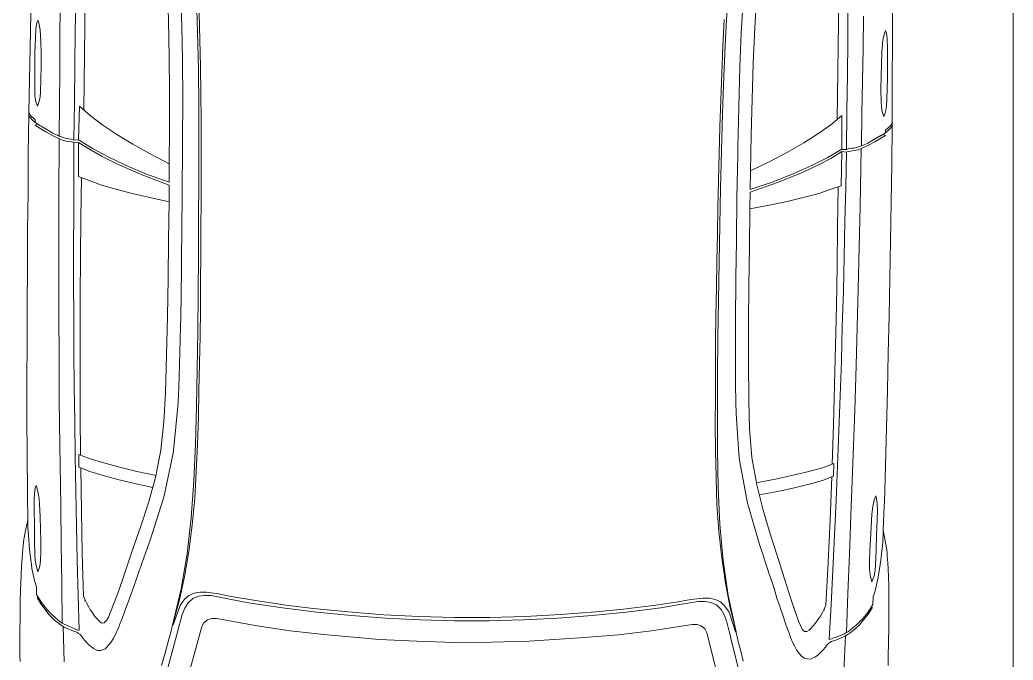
# Model space of a CAD drawing. Header units: inches. Extents: x 13 to 261, y -112 to -47.
# Drawn here: x 213.81 to 215.919, y -70.196 to -68.837 of the extents above; entities that cross this region are included whole.
import ezdxf

# ---------------------------------------------------------------- set-up
doc = ezdxf.new("R2010")
doc.units = ezdxf.units.IN
doc.header["$MEASUREMENT"] = 0
doc.layers.add('AUTOS', color=6, linetype='Continuous', lineweight=20)
doc.layers.add('CAJONES', color=3, linetype='Continuous', lineweight=20)

msp = doc.modelspace()

# ---------------------------------------------------------------- linework, layer by layer
at = {"layer": 'AUTOS', "linetype": 'Continuous'}
for p, q in [((213.8458, -68.2512), (213.8288, -69.0336)), ((213.9554, -68.2485), (213.9459, -69.029)), ((215.5553, -68.268), (215.5458, -69.0484)), ((215.6647, -68.2733), (215.6627, -69.0558)), ((214.1231, -68.7636), (214.1257, -68.8387)), ((213.9287, -68.7943), (213.9274, -68.8632)), ((214.1514, -68.782), (214.1541, -68.8505)), ((214.1849, -68.7839), (214.1874, -68.8629)), ((215.375, -68.7788), (215.3706, -68.8538)), ((213.8956, -68.8079), (213.8947, -68.8769)), ((215.3128, -68.7976), (215.3084, -68.8765)), ((215.3463, -68.7965), (215.342, -68.8649)), ((215.5686, -68.8142), (215.5683, -68.8832)), ((214.1922, -68.8795), (214.1909, -68.8224)), ((215.3032, -68.893), (215.3058, -68.836)), ((215.6015, -68.8286), (215.6006, -68.8976)), ((213.8428, -68.8747), (213.844, -68.8547)), ((213.844, -68.8547), (213.8456, -68.8433)), ((213.8456, -68.8433), (213.848, -68.8375)), ((213.848, -68.8375), (213.8501, -68.8433)), ((213.8501, -68.8433), (213.853, -68.8578)), ((214.1257, -68.8387), (214.1273, -68.9142)), ((214.1541, -68.8505), (214.1552, -68.922)), ((215.3706, -68.8538), (215.3672, -68.9292)), ((213.8419, -68.9067), (213.8428, -68.8747)), ((213.853, -68.8578), (213.8547, -68.8829)), ((213.8947, -68.8769), (213.8944, -68.9459)), ((213.9274, -68.8632), (213.9266, -68.9322)), ((214.1874, -68.8629), (214.189, -68.9424)), ((215.3084, -68.8765), (215.3049, -68.956)), ((215.342, -68.8649), (215.3391, -68.9364)), ((215.646, -68.8651), (215.6428, -68.8796)), ((215.6483, -68.8594), (215.646, -68.8651)), ((215.6505, -68.8652), (215.6483, -68.8594)), ((215.6519, -68.8767), (215.6505, -68.8652)), ((215.6526, -68.8967), (215.6519, -68.8767)), ((213.8547, -68.8829), (213.8549, -68.9084)), ((214.1935, -68.9365), (214.1922, -68.8795)), ((215.3005, -68.9499), (215.3032, -68.893)), ((215.5683, -68.8832), (215.5675, -68.9522)), ((215.6006, -68.8976), (215.5993, -68.9666)), ((215.6428, -68.8796), (215.6405, -68.9046)), ((215.6527, -68.9287), (215.6526, -68.8967)), ((213.8415, -68.9392), (213.8419, -68.9067)), ((213.8549, -68.9084), (213.855, -68.9344)), ((214.1273, -68.9142), (214.1274, -68.9902)), ((215.6405, -68.9046), (215.6397, -68.9301)), ((213.8414, -68.9832), (213.8415, -68.9392)), ((213.855, -68.9344), (213.8547, -68.9624)), ((213.9266, -68.9322), (213.9256, -69.0122)), ((214.1552, -68.922), (214.1557, -69.0075)), ((214.1943, -68.9935), (214.1935, -68.9365)), ((215.3391, -68.9364), (215.3366, -69.0219)), ((215.3672, -68.9292), (215.3653, -69.0052)), ((215.6397, -68.9301), (215.6389, -68.956)), ((215.6523, -68.9612), (215.6527, -68.9287)), ((213.8547, -68.9624), (213.8534, -68.9899)), ((213.8944, -68.9459), (213.8941, -69.0149)), ((214.189, -68.9424), (214.19, -69.0219)), ((215.2983, -69.0069), (215.3005, -68.9499)), ((215.3049, -68.956), (215.3019, -69.0355)), ((215.5675, -68.9522), (215.5665, -69.0322)), ((215.6389, -68.956), (215.6386, -68.984)), ((215.6513, -69.0052), (215.6523, -68.9612)), ((213.8418, -68.9982), (213.8414, -68.9832)), ((215.5993, -68.9666), (215.5979, -69.0356)), ((215.6386, -68.984), (215.6392, -69.0116)), ((213.8436, -69.0107), (213.8418, -68.9982)), ((213.8527, -68.9999), (213.8511, -69.0093)), ((213.8534, -68.9899), (213.8527, -68.9999)), ((214.1274, -68.9902), (214.1275, -69.0662)), ((214.1947, -69.0505), (214.1943, -68.9935)), ((215.3653, -69.0052), (215.3634, -69.0812)), ((215.6506, -69.0202), (215.6513, -69.0052)), ((213.847, -69.0201), (213.8436, -69.0107)), ((213.8511, -69.0093), (213.847, -69.0201)), ((213.8941, -69.0149), (213.8932, -69.0838)), ((213.9256, -69.0122), (213.9246, -69.0917)), ((213.9365, -69.0199), (213.9346, -69.0914)), ((213.9365, -69.0199), (213.9593, -69.0401)), ((214.1557, -69.0075), (214.1556, -69.0925)), ((214.19, -69.0219), (214.19, -69.1015)), ((215.2966, -69.0639), (215.2983, -69.0069)), ((215.3366, -69.0219), (215.3346, -69.1069)), ((215.6392, -69.0116), (215.6396, -69.0216)), ((215.6396, -69.0216), (215.641, -69.0311)), ((215.6485, -69.0327), (215.6506, -69.0202)), ((213.8288, -69.0391), (213.8278, -69.1206)), ((213.8288, -69.0336), (213.8288, -69.0361)), ((213.8288, -69.0336), (213.8323, -69.0396)), ((213.8288, -69.0361), (213.8288, -69.0366)), ((213.8288, -69.0361), (213.8288, -69.0376)), ((213.8288, -69.0361), (213.8288, -69.0391)), ((213.8288, -69.0376), (213.8288, -69.0386)), ((213.8288, -69.0386), (213.8288, -69.0396)), ((213.8288, -69.0396), (213.8317, -69.0441)), ((213.8317, -69.0441), (213.8376, -69.0502)), ((213.8323, -69.0396), (213.8427, -69.0487)), ((213.9593, -69.0401), (213.986, -69.0605)), ((215.3019, -69.0355), (215.3, -69.1149)), ((215.5554, -69.0395), (215.5321, -69.0593)), ((215.5554, -69.0395), (215.5555, -69.111)), ((215.5665, -69.0322), (215.5655, -69.1117)), ((215.5979, -69.0356), (215.5971, -69.1045)), ((215.641, -69.0311), (215.6449, -69.042)), ((215.6449, -69.042), (215.6485, -69.0327)), ((213.8376, -69.0502), (213.8475, -69.0583)), ((213.8475, -69.0583), (213.8425, -69.0602)), ((213.8544, -69.0679), (213.8425, -69.0602)), ((213.8427, -69.0487), (213.8426, -69.0547)), ((213.8515, -69.0603), (213.8426, -69.0547)), ((213.8525, -69.0609), (213.8515, -69.0603)), ((213.854, -69.0619), (213.8525, -69.0609)), ((213.855, -69.0624), (213.854, -69.0619)), ((213.8648, -69.0745), (213.8544, -69.0679)), ((213.8689, -69.0711), (213.855, -69.0624)), ((213.986, -69.0605), (214.0158, -69.0803)), ((214.1275, -69.0662), (214.127, -69.1422)), ((214.195, -69.1075), (214.1947, -69.0505)), ((215.2949, -69.1209), (215.2966, -69.0639)), ((215.5321, -69.0593), (215.5049, -69.0789)), ((215.6591, -69.0618), (215.6485, -69.0707)), ((215.6596, -69.0663), (215.6535, -69.0722)), ((215.6627, -69.0558), (215.6591, -69.0618)), ((215.6626, -69.0618), (215.6596, -69.0663)), ((215.6626, -69.0613), (215.6616, -69.1428)), ((215.6627, -69.0583), (215.6626, -69.0613)), ((215.6627, -69.0598), (215.6626, -69.0608)), ((215.6626, -69.0608), (215.6626, -69.0618)), ((215.6627, -69.0558), (215.6627, -69.0583)), ((215.6627, -69.0583), (215.6627, -69.0588)), ((215.6627, -69.0583), (215.6627, -69.0598)), ((213.8778, -69.0817), (213.8648, -69.0745)), ((213.8798, -69.0772), (213.8689, -69.0711)), ((213.8932, -69.0893), (213.8778, -69.0817)), ((213.8858, -69.0803), (213.8798, -69.0772)), ((213.8898, -69.0818), (213.8858, -69.0803)), ((213.8917, -69.0828), (213.8898, -69.0818)), ((213.8932, -69.0838), (213.8917, -69.0828)), ((213.8932, -69.0893), (213.8927, -69.2114)), ((213.8937, -69.0839), (213.8932, -69.0838)), ((213.9001, -69.0919), (213.8932, -69.0893)), ((213.9037, -69.0875), (213.8937, -69.0839)), ((213.9092, -69.0885), (213.9037, -69.0875)), ((213.9132, -69.0891), (213.9092, -69.0885)), ((213.9142, -69.0891), (213.9132, -69.0891)), ((213.9192, -69.0902), (213.9142, -69.0891)), ((214.0158, -69.0803), (214.0495, -69.1007)), ((215.3634, -69.0812), (215.3619, -69.1572)), ((215.5049, -69.0789), (215.4747, -69.0981)), ((215.6218, -69.0923), (215.6359, -69.084)), ((215.6257, -69.0959), (215.6363, -69.0895)), ((215.6359, -69.084), (215.6369, -69.0835)), ((215.6363, -69.0895), (215.6484, -69.0822)), ((215.6369, -69.0835), (215.6384, -69.0825)), ((215.6384, -69.0825), (215.6394, -69.0821)), ((215.6394, -69.0821), (215.6484, -69.0767)), ((215.6535, -69.0722), (215.6434, -69.0801)), ((215.6434, -69.0801), (215.6484, -69.0822)), ((215.6485, -69.0707), (215.6484, -69.0767)), ((213.9081, -69.094), (213.9001, -69.0919)), ((213.9161, -69.0951), (213.9081, -69.094)), ((213.9231, -69.0967), (213.9161, -69.0951)), ((213.9231, -69.0912), (213.9192, -69.0902)), ((213.9251, -69.0917), (213.9231, -69.0912)), ((213.9231, -69.0972), (213.9231, -69.0967)), ((213.9246, -69.0977), (213.9231, -69.0972)), ((213.9246, -69.0977), (213.9242, -69.1717)), ((213.9361, -69.0924), (213.9246, -69.0917)), ((213.9346, -69.0969), (213.9246, -69.0977)), ((213.9346, -69.0969), (213.9342, -69.1694)), ((213.9346, -69.0914), (213.9361, -69.0924)), ((213.9346, -69.0969), (213.9574, -69.1116)), ((213.9361, -69.0924), (213.9639, -69.1097)), ((213.9639, -69.1097), (213.9972, -69.1276)), ((214.0495, -69.1007), (214.0868, -69.1212)), ((214.1555, -69.108), (214.1548, -69.201)), ((214.1556, -69.0925), (214.1555, -69.108)), ((214.19, -69.1015), (214.1901, -69.1805)), ((214.1948, -69.1645), (214.195, -69.1075)), ((215.3346, -69.1069), (215.3344, -69.1224)), ((215.4747, -69.0981), (215.4404, -69.1176)), ((215.567, -69.1112), (215.571, -69.1102)), ((215.571, -69.1102), (215.576, -69.1093)), ((215.576, -69.1093), (215.577, -69.1093)), ((215.577, -69.1093), (215.581, -69.1089)), ((215.581, -69.1089), (215.5866, -69.1079)), ((215.5866, -69.1079), (215.5966, -69.1045)), ((215.59, -69.1125), (215.597, -69.11)), ((215.597, -69.11), (215.5946, -69.232)), ((215.5966, -69.1045), (215.5971, -69.1045)), ((215.597, -69.11), (215.6126, -69.1027)), ((215.5971, -69.1045), (215.5986, -69.1036)), ((215.5986, -69.1036), (215.6006, -69.1026)), ((215.6006, -69.1026), (215.6046, -69.1011)), ((215.6046, -69.1011), (215.6107, -69.0982)), ((215.6107, -69.0982), (215.6218, -69.0923)), ((215.6126, -69.1027), (215.6257, -69.0959)), ((213.8278, -69.1206), (213.8273, -69.2021)), ((213.9574, -69.1116), (213.9847, -69.127)), ((213.9847, -69.127), (214.0155, -69.1423)), ((213.9972, -69.1276), (214.0355, -69.1461)), ((214.0868, -69.1212), (214.127, -69.1422)), ((215.2937, -69.1779), (215.2949, -69.1209)), ((215.3, -69.1149), (215.298, -69.1939)), ((215.3344, -69.1224), (215.3327, -69.2153)), ((215.4404, -69.1176), (215.4027, -69.1372)), ((215.5258, -69.1287), (215.4921, -69.1458)), ((215.5323, -69.1308), (215.5046, -69.1454)), ((215.554, -69.112), (215.5258, -69.1287)), ((215.5555, -69.1165), (215.5323, -69.1308)), ((215.5555, -69.111), (215.554, -69.112)), ((215.554, -69.112), (215.5655, -69.1117)), ((215.5555, -69.1165), (215.5541, -69.189)), ((215.5555, -69.1165), (215.5654, -69.1177)), ((215.5654, -69.1177), (215.564, -69.1917)), ((215.565, -69.1117), (215.567, -69.1112)), ((215.5654, -69.1177), (215.5669, -69.1172)), ((215.5669, -69.1172), (215.567, -69.1167)), ((215.567, -69.1167), (215.574, -69.1153)), ((215.574, -69.1153), (215.582, -69.1144)), ((215.582, -69.1144), (215.59, -69.1125)), ((214.0155, -69.1423), (214.0673, -69.165)), ((214.0355, -69.1461), (214.0788, -69.1641)), ((214.127, -69.1422), (214.1271, -69.1817)), ((215.4027, -69.1372), (215.3619, -69.1572)), ((215.4921, -69.1458), (215.4534, -69.1633)), ((215.5046, -69.1454), (215.4734, -69.16)), ((215.6616, -69.1428), (215.6602, -69.2243)), ((213.9242, -69.1717), (213.9243, -69.2452)), ((213.9342, -69.1694), (213.9571, -69.1781)), ((213.9396, -69.2564), (213.9407, -69.1724)), ((214.0673, -69.165), (214.127, -69.1877)), ((214.0788, -69.1641), (214.1271, -69.1817)), ((214.1946, -69.2215), (214.1948, -69.1645)), ((215.3619, -69.1572), (215.361, -69.1967)), ((215.4534, -69.1633), (215.4097, -69.1803)), ((215.4734, -69.16), (215.4212, -69.1814)), ((213.9571, -69.1781), (213.9835, -69.1875)), ((213.9835, -69.1875), (214.0139, -69.1963)), ((214.127, -69.1877), (214.1266, -69.2232)), ((214.1901, -69.1805), (214.1896, -69.26)), ((215.2925, -69.2349), (215.2937, -69.1779)), ((215.298, -69.1939), (215.2965, -69.2734)), ((215.4212, -69.1814), (215.3609, -69.2027)), ((215.4097, -69.1803), (215.361, -69.1967)), ((215.5541, -69.189), (215.531, -69.1972)), ((215.5465, -69.2759), (215.5475, -69.1919)), ((215.564, -69.1917), (215.5621, -69.2651)), ((213.8273, -69.2021), (213.8263, -69.2841)), ((213.8927, -69.2114), (213.8926, -69.2994)), ((214.0139, -69.1963), (214.0483, -69.2052)), ((214.0483, -69.2052), (214.0857, -69.2142)), ((214.0857, -69.2142), (214.1266, -69.2232)), ((214.1548, -69.201), (214.1538, -69.289)), ((215.3327, -69.2153), (215.3317, -69.3033)), ((215.3609, -69.2027), (215.3605, -69.2382)), ((215.4738, -69.2141), (215.4392, -69.2221)), ((215.5044, -69.2059), (215.4738, -69.2141)), ((215.531, -69.1972), (215.5044, -69.2059)), ((214.1266, -69.2232), (214.1256, -69.3042)), ((214.1944, -69.2785), (214.1946, -69.2215)), ((215.2913, -69.2918), (215.2925, -69.2349)), ((215.4016, -69.2302), (215.3605, -69.2382)), ((215.4392, -69.2221), (215.4016, -69.2302)), ((215.5946, -69.232), (215.5925, -69.32)), ((215.6602, -69.2243), (215.6592, -69.3063)), ((213.9243, -69.2452), (213.9239, -69.3192)), ((213.9386, -69.3404), (213.9396, -69.2564)), ((215.3605, -69.2382), (215.3595, -69.3192)), ((214.1896, -69.26), (214.1892, -69.3355)), ((214.1942, -69.3355), (214.1944, -69.2785)), ((215.2965, -69.2734), (215.2951, -69.3489)), ((215.5455, -69.3599), (215.5465, -69.2759)), ((215.5621, -69.2651), (215.5608, -69.3391)), ((213.8263, -69.2841), (213.8258, -69.3636)), ((213.8926, -69.2994), (213.8925, -69.3874)), ((214.1538, -69.289), (214.1532, -69.335)), ((215.2901, -69.3488), (215.2913, -69.2918)), ((213.9239, -69.3192), (213.924, -69.3932)), ((214.1256, -69.3042), (214.1251, -69.3857)), ((215.3317, -69.3033), (215.3311, -69.3493)), ((215.3595, -69.3192), (215.358, -69.4007)), ((215.5925, -69.32), (215.5904, -69.408)), ((215.6592, -69.3063), (215.6577, -69.3858)), ((213.9381, -69.4244), (213.9386, -69.3404)), ((214.1532, -69.335), (214.1528, -69.3655)), ((214.1892, -69.3355), (214.1887, -69.419)), ((214.1935, -69.393), (214.1942, -69.3355)), ((215.5608, -69.3391), (215.5589, -69.4131)), ((213.8258, -69.3636), (213.8254, -69.4431)), ((215.2894, -69.4063), (215.2901, -69.3488)), ((215.2951, -69.3489), (215.2936, -69.4324)), ((215.3311, -69.3493), (215.3307, -69.3798)), ((215.544, -69.4439), (215.5455, -69.3599)), ((214.1528, -69.366), (214.1516, -69.47)), ((214.1528, -69.3655), (214.1528, -69.366)), ((215.3307, -69.3803), (215.3295, -69.4843)), ((215.3307, -69.3798), (215.3307, -69.3803)), ((213.8925, -69.3874), (213.8926, -69.4689)), ((213.924, -69.3932), (213.9246, -69.4673)), ((214.1251, -69.3857), (214.1236, -69.4667)), ((214.1933, -69.451), (214.1935, -69.393)), ((215.358, -69.4007), (215.3575, -69.4817)), ((215.6577, -69.3858), (215.6562, -69.4653)), ((213.9381, -69.5084), (213.9381, -69.4244)), ((214.1887, -69.419), (214.1877, -69.4985)), ((215.2882, -69.4643), (215.2894, -69.4063)), ((215.5589, -69.4131), (215.5565, -69.4871)), ((215.5904, -69.408), (215.5884, -69.4895)), ((213.8254, -69.4431), (213.8254, -69.5221)), ((215.2936, -69.4324), (215.2926, -69.5119)), ((215.542, -69.5279), (215.544, -69.4439)), ((213.8926, -69.4689), (213.8931, -69.5504)), ((213.9246, -69.4673), (213.9247, -69.5413)), ((214.1236, -69.4667), (214.1216, -69.5477)), ((214.1926, -69.5085), (214.1933, -69.451)), ((215.2875, -69.5218), (215.2882, -69.4643)), ((215.6562, -69.4653), (215.6543, -69.5443)), ((214.1508, -69.4875), (214.148, -69.5955)), ((214.1516, -69.47), (214.1508, -69.4875)), ((215.3295, -69.4843), (215.3298, -69.5018)), ((215.3575, -69.4817), (215.3575, -69.5627)), ((215.5565, -69.4871), (215.5546, -69.5611)), ((215.5884, -69.4895), (215.5859, -69.5709)), ((213.9381, -69.5924), (213.9381, -69.5084)), ((214.1877, -69.4985), (214.1867, -69.578)), ((214.1914, -69.566), (214.1926, -69.5085)), ((215.3298, -69.5018), (215.3299, -69.6098)), ((213.8254, -69.5221), (213.8249, -69.6016)), ((215.2873, -69.5793), (215.2875, -69.5218)), ((215.2926, -69.5119), (215.2917, -69.5914)), ((215.5399, -69.6119), (215.542, -69.5279)), ((213.8931, -69.5504), (213.8934, -69.6449)), ((213.9247, -69.5413), (213.9253, -69.6153)), ((214.1216, -69.5477), (214.1191, -69.6291)), ((215.6543, -69.5443), (215.6528, -69.6238)), ((214.1902, -69.6235), (214.1914, -69.566)), ((215.3575, -69.5627), (215.358, -69.6442)), ((215.5546, -69.5611), (215.5522, -69.635)), ((215.5859, -69.5709), (215.5833, -69.6654)), ((213.938, -69.6769), (213.9381, -69.5924)), ((214.148, -69.5955), (214.1466, -69.635)), ((214.1867, -69.578), (214.1848, -69.6574)), ((215.2871, -69.6368), (215.2873, -69.5793)), ((215.2917, -69.5914), (215.2917, -69.6709)), ((213.8249, -69.6016), (213.825, -69.6811)), ((213.9253, -69.6153), (213.9264, -69.6893)), ((215.3299, -69.6098), (215.3305, -69.6493)), ((215.5379, -69.6964), (215.5399, -69.6119)), ((214.1191, -69.6291), (214.1159, -69.6901)), ((214.1466, -69.635), (214.1453, -69.658)), ((214.189, -69.681), (214.1902, -69.6235)), ((215.2869, -69.6943), (215.2871, -69.6368)), ((215.5522, -69.635), (215.5493, -69.709)), ((215.6528, -69.6238), (215.6508, -69.7032)), ((213.8934, -69.6449), (213.8948, -69.7399)), ((214.1453, -69.658), (214.1372, -69.7439)), ((214.1848, -69.6574), (214.1828, -69.7369)), ((215.3305, -69.6493), (215.3312, -69.6724)), ((215.358, -69.6442), (215.3598, -69.7052)), ((213.9385, -69.7609), (213.938, -69.6769)), ((215.2917, -69.6709), (215.2917, -69.7504)), ((215.3312, -69.6724), (215.3371, -69.7584)), ((215.5833, -69.6654), (215.5796, -69.7604)), ((213.825, -69.6811), (213.8255, -69.7606)), ((213.9264, -69.6893), (213.9275, -69.7633)), ((214.1159, -69.6901), (214.1096, -69.7505)), ((214.1873, -69.7385), (214.189, -69.681)), ((215.2872, -69.7518), (215.2869, -69.6943)), ((215.5354, -69.7803), (215.5379, -69.6964)), ((215.3598, -69.7052), (215.3646, -69.7658)), ((215.5493, -69.709), (215.5464, -69.783)), ((215.6508, -69.7032), (215.6484, -69.7827)), ((213.8948, -69.7399), (213.8967, -69.8679)), ((214.1828, -69.7369), (214.1794, -69.8159)), ((214.1846, -69.7959), (214.1873, -69.7385)), ((213.8255, -69.7606), (213.826, -69.8401)), ((213.9275, -69.7633), (213.9286, -69.8373)), ((213.9594, -69.7687), (213.935, -69.7594)), ((213.935, -69.7594), (213.9352, -69.7864)), ((214.1096, -69.7505), (214.0979, -69.8084)), ((214.1356, -69.7568), (214.1165, -69.8476)), ((214.1372, -69.7439), (214.1356, -69.7568)), ((215.2885, -69.8093), (215.2872, -69.7518)), ((215.2917, -69.7504), (215.2933, -69.8294)), ((215.3371, -69.7584), (215.3385, -69.7715)), ((215.5796, -69.7604), (215.5746, -69.8883)), ((213.9883, -69.7776), (213.9594, -69.7687)), ((214.0212, -69.7865), (213.9883, -69.7776)), ((215.3385, -69.7715), (215.3554, -69.8627)), ((215.3646, -69.7658), (215.3748, -69.8239)), ((215.5143, -69.7876), (215.5389, -69.7789)), ((215.5389, -69.7789), (215.5381, -69.8059)), ((215.5464, -69.783), (215.5435, -69.8569)), ((215.6484, -69.7827), (215.6459, -69.8622)), ((213.9586, -69.7957), (213.9352, -69.7864)), ((213.9392, -69.788), (213.9406, -69.879)), ((213.9865, -69.804), (213.9586, -69.7957)), ((214.0179, -69.8129), (213.9865, -69.804)), ((214.0581, -69.7954), (214.0212, -69.7865)), ((214.099, -69.8039), (214.0581, -69.7954)), ((214.1814, -69.8529), (214.1846, -69.7959)), ((215.415, -69.8119), (215.4521, -69.8038)), ((215.4521, -69.8038), (215.4852, -69.7957)), ((215.4852, -69.7957), (215.5143, -69.7876)), ((215.5145, -69.8146), (215.5381, -69.8059)), ((213.8446, -69.8254), (213.8426, -69.8313)), ((213.8476, -69.8344), (213.8446, -69.8254)), ((214.0533, -69.8213), (214.0179, -69.8129)), ((214.0922, -69.8298), (214.0533, -69.8213)), ((214.0979, -69.8084), (214.0828, -69.8622)), ((214.1794, -69.8159), (214.1739, -69.8943)), ((215.2903, -69.8664), (215.2885, -69.8093)), ((215.3739, -69.8194), (215.415, -69.8119)), ((215.3748, -69.8239), (215.3887, -69.8781)), ((215.4548, -69.8304), (215.4864, -69.8223)), ((215.4864, -69.8223), (215.5145, -69.8146)), ((215.5341, -69.8073), (215.5305, -69.8983)), ((213.826, -69.8401), (213.826, -69.8461)), ((213.826, -69.8461), (213.826, -69.8466)), ((213.826, -69.8461), (213.8268, -69.8981)), ((213.841, -69.8433), (213.8403, -69.8558)), ((213.8426, -69.8313), (213.841, -69.8433)), ((213.8495, -69.8449), (213.8476, -69.8344)), ((213.8509, -69.8539), (213.8495, -69.8449)), ((213.9286, -69.8373), (213.9302, -69.9114)), ((214.1165, -69.8476), (214.1144, -69.8546)), ((215.2933, -69.8294), (215.2968, -69.908)), ((215.3801, -69.8455), (215.4192, -69.8379)), ((215.4192, -69.8379), (215.4548, -69.8304)), ((215.6245, -69.8559), (215.6277, -69.847)), ((215.6277, -69.847), (215.6295, -69.853)), ((213.8403, -69.8558), (213.8401, -69.8768)), ((213.8517, -69.8649), (213.8509, -69.8539)), ((213.8529, -69.8919), (213.8517, -69.8649)), ((213.8967, -69.8679), (213.8977, -69.951)), ((213.8967, -69.8679), (213.8977, -69.951)), ((214.0828, -69.8622), (214.0667, -69.912)), ((214.1144, -69.8546), (214.0863, -69.9418)), ((214.1757, -69.9098), (214.1814, -69.8529)), ((215.2946, -69.9234), (215.2903, -69.8664)), ((215.3554, -69.8627), (215.3573, -69.8697)), ((215.3573, -69.8697), (215.3832, -69.9575)), ((215.5435, -69.8569), (215.5401, -69.9309)), ((215.6207, -69.8754), (215.6224, -69.8664)), ((215.6224, -69.8664), (215.6245, -69.8559)), ((215.6295, -69.853), (215.6309, -69.865)), ((215.6309, -69.865), (215.6312, -69.8775)), ((215.6458, -69.8682), (215.6437, -69.9202)), ((215.6459, -69.8622), (215.6458, -69.8682)), ((215.6458, -69.8682), (215.6458, -69.8687)), ((213.8401, -69.8768), (213.8407, -69.9093)), ((213.9406, -69.879), (213.9425, -69.9695)), ((215.3887, -69.8781), (215.4036, -69.9283)), ((215.5746, -69.8883), (215.5716, -69.9713)), ((215.5746, -69.8883), (215.5716, -69.9713)), ((215.6178, -69.9134), (215.6196, -69.8864)), ((215.6196, -69.8864), (215.6207, -69.8754)), ((215.6312, -69.8775), (215.631, -69.8985)), ((213.8221, -69.921), (213.8252, -69.9056)), ((213.8252, -69.9056), (213.8268, -69.8981)), ((213.8268, -69.9036), (213.8267, -69.9071)), ((213.8267, -69.9071), (213.8267, -69.9101)), ((213.8267, -69.9101), (213.8271, -69.9156)), ((213.8268, -69.8981), (213.8268, -69.9006)), ((213.8268, -69.9006), (213.8268, -69.9036)), ((213.8407, -69.9093), (213.8408, -69.9418)), ((213.8536, -69.9189), (213.8529, -69.8919)), ((213.9302, -69.9114), (213.9318, -69.9854)), ((214.0667, -69.912), (214.0501, -69.9598)), ((214.1739, -69.8943), (214.1655, -69.9707)), ((214.1685, -69.9653), (214.1757, -69.9098)), ((215.2968, -69.908), (215.3034, -69.9845)), ((215.5305, -69.8983), (215.5264, -69.9888)), ((215.631, -69.8985), (215.6296, -69.931)), ((213.8189, -69.9365), (213.8221, -69.921)), ((213.8271, -69.9156), (213.8275, -69.9231)), ((213.8275, -69.9231), (213.8279, -69.9306)), ((213.8306, -69.9617), (213.8279, -69.9306)), ((213.8543, -69.9429), (213.8536, -69.9189)), ((215.3005, -69.979), (215.2946, -69.9234)), ((215.4036, -69.9283), (215.419, -69.9764)), ((215.5401, -69.9309), (215.5367, -70.0049)), ((215.6165, -69.9403), (215.6178, -69.9134)), ((215.6296, -69.931), (215.6287, -69.9635)), ((215.6436, -69.9322), (215.643, -69.9377)), ((215.6437, -69.9227), (215.6436, -69.9257)), ((215.6436, -69.9257), (215.6436, -69.9292)), ((215.6436, -69.9292), (215.6436, -69.9322)), ((215.6451, -69.9277), (215.6437, -69.9202)), ((215.6437, -69.9202), (215.6437, -69.9227)), ((215.6479, -69.9432), (215.6451, -69.9277)), ((213.8155, -69.9675), (213.8172, -69.9535)), ((213.8172, -69.9535), (213.8178, -69.9455)), ((213.8178, -69.9455), (213.8183, -69.9395)), ((213.8183, -69.9395), (213.8189, -69.9365)), ((213.8183, -69.939), (213.8183, -69.9395)), ((213.8408, -69.9418), (213.8419, -69.9718)), ((213.8545, -69.9669), (213.8543, -69.9429)), ((213.8977, -69.951), (213.8987, -70.0345)), ((213.8977, -69.951), (213.8987, -70.0345)), ((214.0817, -69.9552), (214.0837, -69.9497)), ((214.0842, -69.9477), (214.0837, -69.9497)), ((214.0843, -69.9472), (214.0842, -69.9477)), ((214.0863, -69.9418), (214.0843, -69.9472)), ((215.6152, -69.9643), (215.6165, -69.9403)), ((215.6384, -69.9836), (215.6418, -69.9527)), ((215.6424, -69.9452), (215.6418, -69.9527)), ((215.643, -69.9377), (215.6424, -69.9452)), ((215.6507, -69.9588), (215.6479, -69.9432)), ((213.8148, -69.9805), (213.8155, -69.9675)), ((213.8347, -69.9937), (213.8306, -69.9617)), ((213.8419, -69.9718), (213.8423, -69.9843)), ((213.8538, -69.9824), (213.8545, -69.9669)), ((213.9425, -69.9695), (213.9449, -70.0605)), ((214.0501, -69.9598), (214.034, -70.0066)), ((214.0698, -69.9886), (214.077, -69.9691)), ((214.077, -69.9691), (214.0817, -69.9552)), ((214.1655, -69.9707), (214.1526, -70.0446)), ((214.1594, -70.0192), (214.1685, -69.9653)), ((215.3832, -69.9575), (215.3852, -69.963)), ((215.3852, -69.963), (215.3852, -69.9635)), ((215.3852, -69.9635), (215.3856, -69.9655)), ((215.3876, -69.9711), (215.3856, -69.9655)), ((215.3919, -69.9851), (215.3876, -69.9711)), ((215.5716, -69.9713), (215.5686, -70.0548)), ((215.5716, -69.9713), (215.5686, -70.0548)), ((215.6144, -69.9883), (215.6152, -69.9643)), ((215.6287, -69.9635), (215.6268, -69.9935)), ((215.6512, -69.9618), (215.6507, -69.9588)), ((215.6512, -69.9613), (215.6512, -69.9618)), ((215.6516, -69.9678), (215.6512, -69.9618)), ((215.652, -69.9758), (215.6516, -69.9678)), ((213.8124, -70.0169), (213.8136, -69.9959)), ((213.8136, -69.9959), (213.8148, -69.9805)), ((213.8356, -70.0017), (213.8347, -69.9937)), ((213.8423, -69.9843), (213.8442, -69.9953)), ((213.8442, -69.9953), (213.8482, -70.0086)), ((213.8511, -70.0009), (213.8527, -69.9934)), ((213.8527, -69.9934), (213.8538, -69.9824)), ((213.9318, -69.9854), (213.9339, -70.0589)), ((214.0666, -69.9975), (214.0698, -69.9886)), ((215.3083, -70.0331), (215.3005, -69.979)), ((215.3034, -69.9845), (215.3145, -70.0587)), ((215.3987, -70.0047), (215.3919, -69.9851)), ((215.419, -69.9764), (215.4339, -70.0236)), ((215.5264, -69.9888), (215.5218, -70.0797)), ((215.6147, -70.0038), (215.6144, -69.9883)), ((215.6268, -69.9935), (215.6262, -70.006)), ((215.6335, -70.0156), (215.6384, -69.9836)), ((215.6534, -69.9898), (215.652, -69.9758)), ((215.6537, -70.0028), (215.6534, -69.9898)), ((213.8115, -70.0474), (213.8124, -70.0169)), ((213.8408, -70.0273), (213.8356, -70.0017)), ((213.8482, -70.0086), (213.8511, -70.0009)), ((214.034, -70.0066), (214.0185, -70.0529)), ((214.0558, -70.0279), (214.0625, -70.0085)), ((214.0625, -70.0085), (214.0661, -69.999)), ((214.0661, -69.999), (214.0666, -69.9975)), ((215.4015, -70.0137), (215.3987, -70.0047)), ((215.402, -70.0152), (215.4015, -70.0137)), ((215.4054, -70.0248), (215.402, -70.0152)), ((215.5367, -70.0049), (215.5328, -70.0783)), ((215.6155, -70.0148), (215.6147, -70.0038)), ((215.617, -70.0224), (215.6155, -70.0148)), ((215.624, -70.0169), (215.6197, -70.0301)), ((215.6262, -70.006), (215.624, -70.0169)), ((215.6324, -70.0235), (215.6335, -70.0156)), ((215.6545, -70.0183), (215.6537, -70.0028)), ((213.8451, -70.0403), (213.8408, -70.0273)), ((213.8987, -70.0345), (213.8997, -70.1175)), ((213.8987, -70.0345), (213.8997, -70.1175)), ((214.049, -70.0478), (214.0558, -70.0279)), ((214.1483, -70.071), (214.1594, -70.0192)), ((215.3182, -70.0852), (215.3083, -70.0331)), ((215.4117, -70.0444), (215.4054, -70.0248)), ((215.4339, -70.0236), (215.4484, -70.0703)), ((215.6197, -70.0301), (215.617, -70.0224)), ((215.6266, -70.049), (215.6324, -70.0235)), ((215.6553, -70.0393), (215.6545, -70.0183)), ((213.8107, -70.0709), (213.8115, -70.0474)), ((213.8451, -70.0403), (213.8454, -70.0568)), ((213.8557, -70.0735), (213.8454, -70.0568)), ((213.9339, -70.0589), (213.936, -70.1329)), ((214.0185, -70.0529), (214.0019, -70.0957)), ((214.0418, -70.0667), (214.049, -70.0478)), ((214.1526, -70.0446), (214.1341, -70.1219)), ((214.1689, -70.0588), (214.1598, -70.0667)), ((214.18, -70.0539), (214.1689, -70.0588)), ((214.1925, -70.0516), (214.18, -70.0539)), ((214.2019, -70.0587), (214.1889, -70.0605)), ((214.2055, -70.0517), (214.1925, -70.0516)), ((214.2159, -70.0593), (214.2019, -70.0587)), ((214.232, -70.0555), (214.2055, -70.0517)), ((214.2553, -70.0668), (214.2159, -70.0593)), ((214.2584, -70.0609), (214.232, -70.0555)), ((215.3145, -70.0587), (215.3311, -70.1364)), ((215.4179, -70.0644), (215.4117, -70.0444)), ((215.5686, -70.0548), (215.5656, -70.1377)), ((215.5686, -70.0548), (215.5656, -70.1377)), ((215.622, -70.0618), (215.6266, -70.049)), ((215.6554, -70.0698), (215.6553, -70.0393)), ((213.8105, -70.0929), (213.8106, -70.0809)), ((213.8106, -70.0809), (213.8107, -70.0709)), ((213.8479, -70.0614), (213.8463, -70.0629)), ((213.8463, -70.0629), (213.8463, -70.0634)), ((213.8547, -70.077), (213.8463, -70.0634)), ((213.8724, -70.1002), (213.8547, -70.077)), ((213.8685, -70.0901), (213.8557, -70.0735)), ((213.9492, -70.0706), (213.9449, -70.0605)), ((213.9483, -70.0681), (213.9472, -70.0711)), ((213.9512, -70.0746), (213.9492, -70.0706)), ((213.9561, -70.0837), (213.9512, -70.0746)), ((214.0351, -70.0861), (214.0413, -70.0697)), ((214.0413, -70.0697), (214.0418, -70.0667)), ((214.1341, -70.1219), (214.1483, -70.071)), ((214.1501, -70.0805), (214.1351, -70.1214)), ((214.1598, -70.0667), (214.1501, -70.0805)), ((214.1672, -70.0747), (214.1601, -70.0862)), ((214.1773, -70.0654), (214.1672, -70.0747)), ((214.1889, -70.0605), (214.1773, -70.0654)), ((214.2952, -70.0743), (214.2553, -70.0668)), ((214.3058, -70.0689), (214.2584, -70.0609)), ((214.3676, -70.0852), (214.2952, -70.0743)), ((214.3747, -70.0793), (214.3058, -70.0689)), ((214.4331, -70.0865), (214.3747, -70.0793)), ((215.0916, -70.088), (215.1607, -70.0793)), ((215.1607, -70.0793), (215.2083, -70.0724)), ((215.1712, -70.0849), (215.2112, -70.0784)), ((215.2083, -70.0724), (215.2349, -70.0677)), ((215.2112, -70.0784), (215.2508, -70.0719)), ((215.2349, -70.0677), (215.2614, -70.0645)), ((215.2508, -70.0719), (215.2648, -70.0716)), ((215.2614, -70.0645), (215.2744, -70.0647)), ((215.2648, -70.0716), (215.2778, -70.0737)), ((215.2744, -70.0647), (215.2869, -70.0673)), ((215.2778, -70.0737), (215.2892, -70.0789)), ((215.2869, -70.0673), (215.2978, -70.0725)), ((215.2892, -70.0789), (215.2991, -70.0885)), ((215.2978, -70.0725), (215.3067, -70.0806)), ((215.3067, -70.0806), (215.3161, -70.0947)), ((215.4247, -70.0835), (215.4179, -70.0644)), ((215.4484, -70.0703), (215.4638, -70.1135)), ((215.5171, -70.0896), (215.5218, -70.0797)), ((215.5328, -70.0783), (215.5289, -70.1523)), ((215.6106, -70.0948), (215.6213, -70.0784)), ((215.622, -70.0618), (215.6213, -70.0784)), ((215.6556, -70.0933), (215.6554, -70.0698)), ((213.8103, -70.1049), (213.8105, -70.0929)), ((213.869, -70.0906), (213.8685, -70.0901)), ((213.8789, -70.1007), (213.869, -70.0906)), ((213.8828, -70.1108), (213.8724, -70.1002)), ((213.8908, -70.1109), (213.8789, -70.1007)), ((213.9595, -70.0897), (213.9561, -70.0837)), ((213.961, -70.0917), (213.9595, -70.0897)), ((213.9595, -70.0897), (213.9595, -70.0897)), ((213.9694, -70.1033), (213.961, -70.0917)), ((214.0019, -70.0957), (213.9978, -70.1047)), ((214.0278, -70.1056), (214.0351, -70.0861)), ((214.1549, -70.0991), (214.1513, -70.1126)), ((214.1601, -70.0862), (214.1549, -70.0991)), ((214.4405, -70.0941), (214.3676, -70.0852)), ((214.508, -70.0939), (214.4331, -70.0865)), ((214.5134, -70.1015), (214.4405, -70.0941)), ((214.5829, -70.0998), (214.508, -70.0939)), ((214.5864, -70.1068), (214.5134, -70.1015)), ((214.6579, -70.1037), (214.5829, -70.0998)), ((214.8829, -70.1034), (214.958, -70.0994)), ((214.9524, -70.1068), (215.0255, -70.1012)), ((214.958, -70.0994), (215.033, -70.0938)), ((215.0255, -70.1012), (215.0985, -70.0941)), ((215.033, -70.0938), (215.0916, -70.088)), ((215.0985, -70.0941), (215.1712, -70.0849)), ((215.2991, -70.0885), (215.306, -70.1001)), ((215.306, -70.1001), (215.3108, -70.1131)), ((215.3161, -70.0947), (215.3301, -70.1359)), ((215.3311, -70.1364), (215.3182, -70.0852)), ((215.4252, -70.0865), (215.4247, -70.0835)), ((215.431, -70.1031), (215.4252, -70.0865)), ((215.51, -70.1026), (215.5151, -70.0936)), ((215.5151, -70.0936), (215.5171, -70.0896)), ((215.5182, -70.0872), (215.5191, -70.0902)), ((215.5933, -70.1211), (215.6115, -70.0983)), ((215.5974, -70.1111), (215.6106, -70.0948)), ((215.6115, -70.0983), (215.6202, -70.0849)), ((215.6187, -70.0829), (215.6202, -70.0844)), ((215.6202, -70.0844), (215.6202, -70.0849)), ((215.6555, -70.1033), (215.6556, -70.0933)), ((213.81, -70.1274), (213.8102, -70.1134)), ((213.8102, -70.1134), (213.8103, -70.1049)), ((213.8917, -70.1179), (213.8828, -70.1108)), ((213.8952, -70.1149), (213.8908, -70.1109)), ((213.8961, -70.121), (213.8917, -70.1179)), ((213.8997, -70.1175), (213.8952, -70.1149)), ((213.9016, -70.1245), (213.8961, -70.121)), ((213.9036, -70.1201), (213.8997, -70.1175)), ((213.9121, -70.1237), (213.9036, -70.1201)), ((213.9713, -70.1059), (213.9694, -70.1033)), ((213.9713, -70.1059), (213.9758, -70.1109)), ((213.9713, -70.1059), (213.9713, -70.1059)), ((213.9787, -70.1145), (213.9758, -70.1109)), ((213.9837, -70.1175), (213.9787, -70.1145)), ((213.9887, -70.1171), (213.9837, -70.1175)), ((213.9937, -70.1121), (213.9887, -70.1171)), ((213.9978, -70.1047), (213.9937, -70.1121)), ((214.0206, -70.124), (214.0216, -70.1215)), ((214.0216, -70.1215), (214.0278, -70.1056)), ((214.1341, -70.1219), (214.1336, -70.1238)), ((214.1351, -70.1214), (214.1341, -70.1219)), ((214.1513, -70.1126), (214.1476, -70.1255)), ((214.2007, -70.1167), (214.1961, -70.1251)), ((214.2083, -70.1108), (214.2007, -70.1167)), ((214.2173, -70.1079), (214.2083, -70.1108)), ((214.2278, -70.108), (214.2173, -70.1079)), ((214.3136, -70.1235), (214.2278, -70.108)), ((214.6598, -70.1107), (214.5864, -70.1068)), ((214.7329, -70.1056), (214.6579, -70.1037)), ((214.7328, -70.1126), (214.6598, -70.1107)), ((214.7328, -70.1126), (214.8058, -70.1125)), ((214.7329, -70.1056), (214.8079, -70.1055)), ((214.8058, -70.1125), (214.8793, -70.1104)), ((214.8079, -70.1055), (214.8829, -70.1034)), ((214.8793, -70.1104), (214.9524, -70.1068)), ((215.1516, -70.1337), (215.2377, -70.1203)), ((215.2377, -70.1203), (215.2482, -70.1204)), ((215.2482, -70.1204), (215.2572, -70.1235)), ((215.3108, -70.1131), (215.3142, -70.1267)), ((215.4377, -70.1227), (215.431, -70.1031)), ((215.4435, -70.1388), (215.4377, -70.1227)), ((215.4638, -70.1135), (215.4677, -70.1225)), ((215.4677, -70.1225), (215.4716, -70.1301)), ((215.4942, -70.1244), (215.4962, -70.1219)), ((215.4962, -70.1219), (215.5049, -70.1105)), ((215.5049, -70.1105), (215.5064, -70.1085)), ((215.5064, -70.1085), (215.51, -70.1026)), ((215.5064, -70.1085), (215.5064, -70.1085)), ((215.5746, -70.1313), (215.5868, -70.1215)), ((215.5826, -70.1314), (215.5933, -70.1211)), ((215.5868, -70.1215), (215.5969, -70.1116)), ((215.5969, -70.1116), (215.5974, -70.1111)), ((215.6552, -70.1273), (215.6553, -70.1153)), ((215.6553, -70.1153), (215.6555, -70.1033)), ((213.8099, -70.1419), (213.81, -70.1274)), ((213.8101, -70.1604), (213.8099, -70.1419)), ((213.9041, -70.1261), (213.9016, -70.1245)), ((213.9016, -70.1245), (213.9037, -70.1996)), ((213.912, -70.1297), (213.9041, -70.1261)), ((213.9145, -70.1307), (213.912, -70.1297)), ((213.9216, -70.1278), (213.9121, -70.1237)), ((213.922, -70.1338), (213.9145, -70.1307)), ((213.9226, -70.1278), (213.9216, -70.1278)), ((213.9245, -70.1348), (213.922, -70.1338)), ((213.9295, -70.1309), (213.9226, -70.1278)), ((213.9309, -70.1369), (213.9245, -70.1348)), ((213.933, -70.1324), (213.9295, -70.1309)), ((213.9344, -70.1394), (213.9309, -70.1369)), ((213.933, -70.1324), (213.936, -70.1329)), ((213.9369, -70.141), (213.9344, -70.1394)), ((213.9413, -70.146), (213.9369, -70.141)), ((214.0129, -70.1419), (214.0088, -70.1498)), ((214.0129, -70.1419), (214.018, -70.1304)), ((214.018, -70.1304), (214.0206, -70.124)), ((214.1263, -70.1518), (214.1289, -70.1428)), ((214.1289, -70.1418), (214.1326, -70.1283)), ((214.1289, -70.1428), (214.1289, -70.1418)), ((214.1326, -70.1283), (214.1336, -70.1238)), ((214.1439, -70.139), (214.1403, -70.1524)), ((214.1476, -70.1255), (214.1439, -70.139)), ((214.1961, -70.1251), (214.1699, -70.2203)), ((214.384, -70.1339), (214.3136, -70.1235)), ((214.4554, -70.1418), (214.384, -70.1339)), ((214.5728, -70.1522), (214.4554, -70.1418)), ((215.0094, -70.1485), (215.081, -70.1424)), ((215.081, -70.1424), (215.1516, -70.1337)), ((215.2572, -70.1235), (215.2646, -70.1296)), ((215.2646, -70.1296), (215.269, -70.1381)), ((215.269, -70.1381), (215.2929, -70.2339)), ((215.3142, -70.1267), (215.3175, -70.1397)), ((215.3175, -70.1397), (215.3208, -70.1533)), ((215.3301, -70.1359), (215.3311, -70.1364)), ((215.3311, -70.1364), (215.3315, -70.1384)), ((215.3325, -70.1429), (215.3315, -70.1384)), ((215.3358, -70.1564), (215.3325, -70.1429)), ((215.4445, -70.1413), (215.4435, -70.1388)), ((215.4469, -70.1478), (215.4445, -70.1413)), ((215.4716, -70.1301), (215.4766, -70.1352)), ((215.4766, -70.1352), (215.4816, -70.1357)), ((215.4816, -70.1357), (215.4866, -70.1328)), ((215.4866, -70.1328), (215.4896, -70.1293)), ((215.4942, -70.1244), (215.4896, -70.1293)), ((215.4942, -70.1244), (215.4942, -70.1244)), ((215.5434, -70.1475), (215.553, -70.1436)), ((215.553, -70.1436), (215.5615, -70.1402)), ((215.5615, -70.1402), (215.5656, -70.1377)), ((215.5635, -70.1447), (215.569, -70.1413)), ((215.5656, -70.1377), (215.5701, -70.1353)), ((215.569, -70.1413), (215.5735, -70.1383)), ((215.5701, -70.1353), (215.5746, -70.1313)), ((215.5735, -70.1383), (215.5826, -70.1314)), ((215.6549, -70.1498), (215.6551, -70.1358)), ((215.6551, -70.1358), (215.6552, -70.1273)), ((213.8098, -70.1849), (213.8101, -70.1604)), ((213.9438, -70.1495), (213.9413, -70.146)), ((213.9482, -70.1551), (213.9438, -70.1495)), ((213.9482, -70.1551), (213.9438, -70.1495)), ((213.9566, -70.1637), (213.9482, -70.1551)), ((213.9581, -70.1652), (213.9566, -70.1637)), ((213.9596, -70.1667), (213.9581, -70.1652)), ((214.0032, -70.1588), (213.994, -70.1697)), ((214.0047, -70.1568), (214.0032, -70.1588)), ((214.0088, -70.1498), (214.0047, -70.1568)), ((214.1174, -70.1837), (214.1231, -70.1622)), ((214.1231, -70.1622), (214.1263, -70.1518)), ((214.1403, -70.1524), (214.124, -70.2122)), ((214.6528, -70.1562), (214.5728, -70.1522)), ((214.7322, -70.1586), (214.6528, -70.1562)), ((214.7322, -70.1586), (214.8117, -70.1581)), ((214.8117, -70.1581), (214.8918, -70.1561)), ((214.8918, -70.1561), (215.0094, -70.1485)), ((215.3208, -70.1533), (215.3242, -70.1668)), ((215.3358, -70.1574), (215.3358, -70.1564)), ((215.3382, -70.1665), (215.3358, -70.1574)), ((215.4518, -70.1594), (215.4469, -70.1478)), ((215.4518, -70.1594), (215.4557, -70.1674)), ((215.5207, -70.1687), (215.5232, -70.1652)), ((215.5232, -70.1652), (215.5278, -70.1603)), ((215.5278, -70.1603), (215.5303, -70.1588)), ((215.5319, -70.1518), (215.5289, -70.1523)), ((215.5303, -70.1588), (215.5338, -70.1564)), ((215.5319, -70.1518), (215.5354, -70.1504)), ((215.5338, -70.1564), (215.5403, -70.1544)), ((215.5354, -70.1504), (215.5424, -70.1475)), ((215.5403, -70.1544), (215.5429, -70.1535)), ((215.5424, -70.1475), (215.5434, -70.1475)), ((215.5429, -70.1535), (215.5504, -70.1506)), ((215.5504, -70.1506), (215.5529, -70.1496)), ((215.5529, -70.1496), (215.5609, -70.1462)), ((215.5635, -70.1447), (215.5596, -70.2197)), ((215.5609, -70.1462), (215.5635, -70.1447)), ((215.654, -70.1828), (215.6547, -70.1643)), ((215.6547, -70.1643), (215.6549, -70.1498)), ((213.8102, -70.1989), (213.8098, -70.1849)), ((213.9645, -70.1703), (213.9596, -70.1667)), ((213.966, -70.1713), (213.9645, -70.1703)), ((213.968, -70.1723), (213.966, -70.1713)), ((213.9735, -70.1749), (213.968, -70.1723)), ((213.9755, -70.1754), (213.9735, -70.1749)), ((213.981, -70.1755), (213.9755, -70.1754)), ((213.988, -70.1736), (213.981, -70.1755)), ((213.9895, -70.1726), (213.988, -70.1736)), ((213.991, -70.1721), (213.9895, -70.1726)), ((213.994, -70.1697), (213.991, -70.1721)), ((214.1174, -70.1837), (214.1106, -70.2076)), ((215.3242, -70.1668), (215.339, -70.227)), ((215.3411, -70.177), (215.3382, -70.1665)), ((215.3463, -70.1986), (215.3411, -70.177)), ((215.4557, -70.1674), (215.4596, -70.1745)), ((215.4596, -70.1745), (215.4611, -70.1765)), ((215.4611, -70.1765), (215.4699, -70.1876)), ((215.4994, -70.1889), (215.5045, -70.1855)), ((215.5045, -70.1855), (215.506, -70.184)), ((215.506, -70.184), (215.5075, -70.1825)), ((215.5075, -70.1825), (215.5161, -70.1741)), ((215.5161, -70.1741), (215.5207, -70.1687)), ((215.5161, -70.1741), (215.5207, -70.1687)), ((215.6537, -70.2073), (215.654, -70.1828)), ((215.4699, -70.1876), (215.4729, -70.1901)), ((215.4729, -70.1901), (215.4744, -70.1906)), ((215.4744, -70.1906), (215.4759, -70.1917)), ((215.4759, -70.1917), (215.4829, -70.1937)), ((215.4829, -70.1937), (215.4884, -70.1938)), ((215.4884, -70.1938), (215.4904, -70.1933)), ((215.4904, -70.1933), (215.4959, -70.1909)), ((215.4959, -70.1909), (215.4979, -70.1899)), ((215.4979, -70.1899), (215.4994, -70.1889))]:
    msp.add_line(p, q, dxfattribs=at)
for p in [(213.8289, -69.0321), (215.6627, -69.0543)]:
    msp.add_point(p, dxfattribs=at)
at = {"layer": 'CAJONES'}
msp.add_line((215.9195, -66.4268), (215.9195, -71.4268), dxfattribs=at)

doc.saveas('drawing.dxf')
